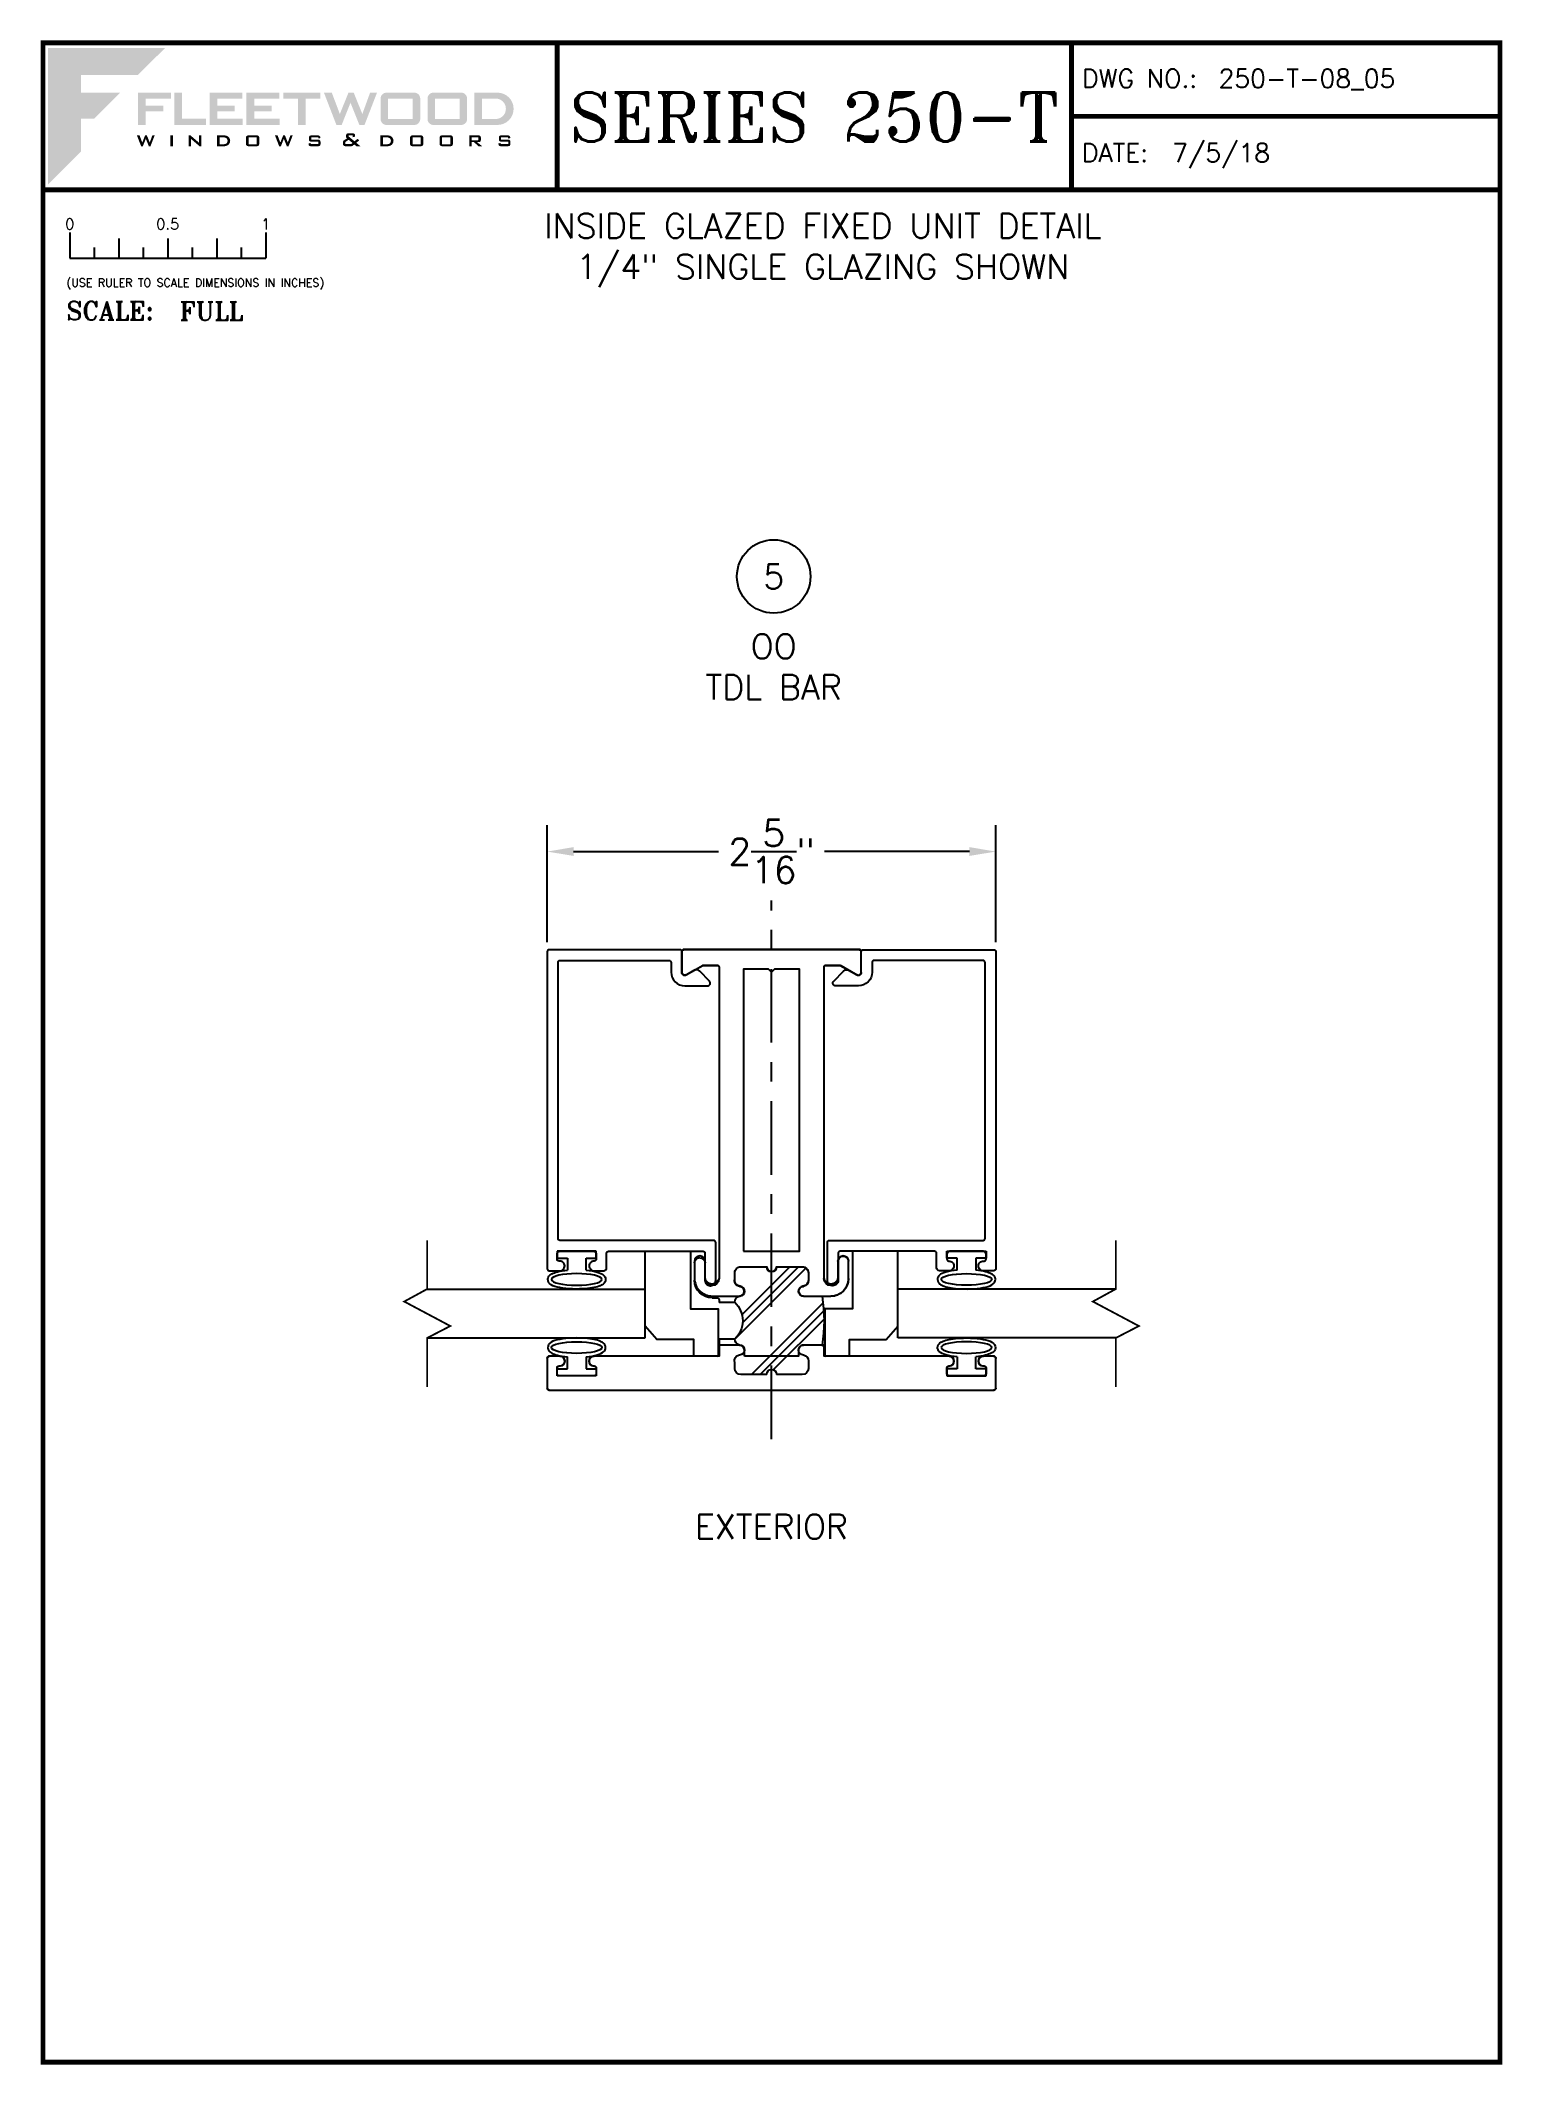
# Paper-space layout 'DETAIL 5' of a CAD drawing. Extents: x 0.3 to 7.8, y 0.1 to 10.4.
# The model-space entities are those that its viewports show. They can reach past a viewport. Long polylines and large blocks are cut down to what shows.
import ezdxf
from ezdxf.enums import TextEntityAlignment as Align

# ---------------------------------------------------------------- set-up
doc = ezdxf.new("R2010")
doc.units = 0
doc.header["$MEASUREMENT"] = 0
doc.linetypes.add('CENTER2', pattern=[1.125, 0.75, -0.125, 0.125, -0.125])
doc.layers.get('0').update_dxf_attribs({"linetype": 'CONTINUOUS'})
doc.layers.get('Defpoints').update_dxf_attribs({"linetype": 'CONTINUOUS'})
for name, color, linetype in [('CENTERLINE', 40, 'CENTER2'), ('DIM', 7, 'CONTINUOUS'), ('FRAME', 1, 'CONTINUOUS'), ('GLASS', 7, 'CONTINUOUS'), ('MISC', 7, 'CONTINUOUS'), ('TEXT', 7, 'CONTINUOUS'), ('TITLE-BLOCK', 7, 'CONTINUOUS')]:
    doc.layers.add(name, color=color, linetype=linetype)
doc.layers.add('VP', color=40, linetype='CONTINUOUS', plot=False)
doc.layers.get('VP').off()
doc.styles.add('ROMANS', font='romans')
doc.styles.add('ROMANT', font='romant')
doc.styles.add('SIMPLEX-094', font='simplex.shx', dxfattribs={"height": 0.094})
doc.styles.get("Standard").update_dxf_attribs({"font": 'simplex.shx'})
doc.dimstyles.new('FULL SCALE', dxfattribs={"dimscale": 0.75, "dimtxt": 0.18, "dimasz": 0.18, "dimexe": 0.18, "dimexo": 0.0625, "dimgap": 0.09, "dimtad": 0, "dimtih": 1, "dimtoh": 1, "dimdec": 4, "dimzin": 0, "dimdsep": 46, "dimlunit": 4, "dimtxsty": 'Standard', "dimcen": 0.09, "dimadec": 0, "dimazin": 0, "dimtfac": 1, "dimtdec": 4, "dimtofl": 0, "dimtmove": 0, "dimatfit": 3, "dimfxl": 0, "dimtolj": 1, "dimtzin": 0, "dimarcsym": 0})

# ---------------------------------------------------------------- blocks, each defined once
blk = doc.blocks.new('*D46')
at = {"layer": 'Defpoints', "color": 0}
for p in [(5.177, 6.307), (2.887, 5.797), (5.177, 5.797)]:
    blk.add_point(p, dxfattribs=at)
at = {"layer": 'DIM', "color": 0, "lineweight": -2}
for p, q in [((2.887, 5.844), (2.887, 6.442)), ((5.177, 5.844), (5.177, 6.442)), ((3.022, 6.307), (3.762, 6.307)), ((5.042, 6.307), (4.302, 6.307))]:
    blk.add_line(p, q, dxfattribs=at)
at = {"layer": 'DIM', "color": 0}
for points in [[(3.022, 6.33), (3.022, 6.285), (2.887, 6.307)], [(5.042, 6.33), (5.042, 6.285), (5.177, 6.307)]]:
    blk.add_solid(points, dxfattribs=at)
at = {"layer": 'DIM', "color": 0, "insert": (4.032, 6.307), "char_height": 0.135, "attachment_point": 5}
blk.add_mtext('\\A1;2{\\H1.000000x;\\S5/16;}"', dxfattribs=at)
blk = doc.blocks.new('Fleetwood_Logo_6-10-15')
h = blk.add_hatch(color=154)
h.dxf.hatch_style = 1
h.paths.add_polyline_path([(0.2526, -0.0017), (0.0019, -0.0017), (0.0019, -0.2942), (0.0725, -0.2236), (0.0725, -0.1535), (0.1007, -0.1535), (0.1567, -0.0976), (0.0725, -0.0976), (0.0725, -0.0596), (0.1946, -0.0596)])
h = blk.add_hatch(color=251)
h.dxf.hatch_style = 1
h.paths.add_polyline_path([(0.2487, -0.1256), (0.2112, -0.1256), (0.2112, -0.1102), (0.2647, -0.1102), (0.2647, -0.0976), (0.1946, -0.0976), (0.1946, -0.1667), (0.2112, -0.1667), (0.2112, -0.1377), (0.2487, -0.1377)])
h = blk.add_hatch(color=251)
h.dxf.hatch_style = 1
h.paths.add_polyline_path([(0.2886, -0.0976), (0.272, -0.0976), (0.272, -0.1667), (0.3401, -0.1667), (0.3401, -0.1535), (0.2886, -0.1535)])
h = blk.add_hatch(color=251)
h.dxf.hatch_style = 1
h.paths.add_polyline_path([(0.4175, -0.0976), (0.3474, -0.0976), (0.3474, -0.1667), (0.4185, -0.1667), (0.4185, -0.1534), (0.364, -0.1534), (0.364, -0.1377), (0.4015, -0.1377), (0.4015, -0.1256), (0.364, -0.1256), (0.364, -0.1102), (0.4175, -0.1102)])
h = blk.add_hatch(color=251)
h.dxf.hatch_style = 1
h.paths.add_polyline_path([(0.4965, -0.0976), (0.4264, -0.0976), (0.4264, -0.1667), (0.4975, -0.1667), (0.4975, -0.1534), (0.443, -0.1534), (0.443, -0.1377), (0.4804, -0.1377), (0.4804, -0.1256), (0.443, -0.1256), (0.443, -0.1102), (0.4965, -0.1102)])
h = blk.add_hatch(color=251)
h.dxf.hatch_style = 1
h.paths.add_polyline_path([(0.5842, -0.0976), (0.5054, -0.0976), (0.5054, -0.1102), (0.5365, -0.1102), (0.5365, -0.1667), (0.5531, -0.1667), (0.5531, -0.1102), (0.5842, -0.1102)])
h = blk.add_hatch(color=251)
h.dxf.hatch_style = 1
h.paths.add_polyline_path([(0.6089, -0.0976), (0.5921, -0.0976), (0.6188, -0.1667), (0.63, -0.1667), (0.6489, -0.1192), (0.6679, -0.1667), (0.6789, -0.1667), (0.7056, -0.0976), (0.6908, -0.0976), (0.6742, -0.1433), (0.6558, -0.0976), (0.6446, -0.0976), (0.6261, -0.1433)])
h = blk.add_hatch(color=251)
h.dxf.hatch_style = 1
h.paths.add_polyline_path([(0.7853, -0.0976), (0.726, -0.0976, 0.414214), (0.7133, -0.1102), (0.7133, -0.154, 0.414214), (0.726, -0.1667), (0.7853, -0.1667, 0.414214), (0.798, -0.154), (0.798, -0.1102, 0.414214)])
h.paths.add_polyline_path([(0.7819, -0.1102), (0.7819, -0.154), (0.7294, -0.154), (0.7294, -0.1102)], flags=16)
h = blk.add_hatch(color=251)
h.dxf.hatch_style = 1
h.paths.add_polyline_path([(0.8856, -0.0976), (0.8262, -0.0976, 0.414214), (0.8136, -0.1102), (0.8136, -0.154, 0.414214), (0.8262, -0.1667), (0.8856, -0.1667, 0.414214), (0.8982, -0.154), (0.8982, -0.1102, 0.414214)])
h.paths.add_polyline_path([(0.8822, -0.1102), (0.8822, -0.154), (0.8296, -0.154), (0.8296, -0.1102)], flags=16)
h = blk.add_hatch(color=251)
h.dxf.hatch_style = 1
h.paths.add_polyline_path([(0.9632, -0.0976), (0.914, -0.0976), (0.914, -0.1667), (0.9632, -0.1667, 1)])
h.paths.add_polyline_path([(0.9301, -0.1102), (0.9593, -0.1102, -1), (0.9593, -0.154), (0.9301, -0.154)], flags=16)
h = blk.add_hatch(color=7)
h.dxf.hatch_style = 1
h.paths.add_polyline_path([(0.2301, -0.1891), (0.2251, -0.1891), (0.2196, -0.2043), (0.2134, -0.1891), (0.2097, -0.1891), (0.2035, -0.2043), (0.1978, -0.1891), (0.1922, -0.1891), (0.2011, -0.2121), (0.2048, -0.2121), (0.2112, -0.1963), (0.2175, -0.2121), (0.2212, -0.2121)])
h = blk.add_hatch(color=7)
h.dxf.hatch_style = 1
h.paths.add_polyline_path([(0.2691, -0.1891), (0.2637, -0.1891), (0.2637, -0.2118), (0.2637, -0.2121), (0.2691, -0.2121)])
h = blk.add_hatch(color=7)
h.dxf.hatch_style = 1
h.paths.add_polyline_path([(0.3077, -0.1964), (0.3259, -0.2121), (0.3298, -0.2121), (0.3298, -0.1891), (0.325, -0.1891), (0.325, -0.2047), (0.3067, -0.1891), (0.3029, -0.1891), (0.3029, -0.2121), (0.3077, -0.2121)])
h = blk.add_hatch(color=7)
h.dxf.hatch_style = 1
h.paths.add_polyline_path([(0.3801, -0.1891), (0.3637, -0.1891), (0.3637, -0.2121), (0.3801, -0.2121, 1)])
h.paths.add_polyline_path([(0.3691, -0.2079), (0.3691, -0.1933), (0.3788, -0.1933, -1), (0.3788, -0.2079)], flags=16)
h = blk.add_hatch(color=7)
h.dxf.hatch_style = 1
h.paths.add_polyline_path([(0.4537, -0.2079), (0.4537, -0.1933, 0.414214), (0.4495, -0.1891), (0.4297, -0.1891, 0.414214), (0.4255, -0.1933), (0.4255, -0.2079, 0.414214), (0.4297, -0.2121), (0.4495, -0.2121, 0.414214)])
h.paths.add_polyline_path([(0.4308, -0.2079), (0.4308, -0.1933), (0.4484, -0.1933), (0.4484, -0.2079)], flags=16)
h = blk.add_hatch(color=7)
h.dxf.hatch_style = 1
h.paths.add_polyline_path([(0.5253, -0.1891), (0.5203, -0.1891), (0.5148, -0.2043), (0.5087, -0.1891), (0.5049, -0.1891), (0.4988, -0.2043), (0.493, -0.1891), (0.4874, -0.1891), (0.4963, -0.2121), (0.5001, -0.2121), (0.5064, -0.1963), (0.5127, -0.2121), (0.5164, -0.2121)])
h = blk.add_hatch(color=7)
h.dxf.hatch_style = 1
h.paths.add_polyline_path([(0.5801, -0.1891), (0.5643, -0.1891, 0.414214), (0.56, -0.1933), (0.56, -0.1981, 0.414214), (0.5643, -0.2024), (0.58, -0.2024), (0.58, -0.2078), (0.5637, -0.2078), (0.5637, -0.2052), (0.5591, -0.2062), (0.5591, -0.2078, 0.414214), (0.5634, -0.2121), (0.5805, -0.2121, 0.414214), (0.5848, -0.2078), (0.5848, -0.2024, 0.414214), (0.5805, -0.1982), (0.5648, -0.1982), (0.5648, -0.193), (0.5798, -0.193), (0.5798, -0.1958), (0.5843, -0.1948), (0.5843, -0.1933, 0.414214)])
h = blk.add_hatch(color=7)
h.dxf.hatch_style = 1
h.paths.add_polyline_path([(0.645, -0.1913, -0.222262), (0.6447, -0.1906), (0.6447, -0.1892), (0.6535, -0.1892), (0.6535, -0.193), (0.6587, -0.1918), (0.6587, -0.189, 0.414214), (0.6544, -0.1847), (0.6437, -0.1847, 0.414214), (0.6394, -0.189), (0.6394, -0.1922, 0.222262), (0.6407, -0.1948), (0.6415, -0.1955), (0.6345, -0.1998, 0.260684), (0.6329, -0.2027), (0.6329, -0.2078, 0.414214), (0.6372, -0.2121), (0.6514, -0.2121, 0.17577), (0.6536, -0.2113), (0.657, -0.2085), (0.6614, -0.2121), (0.6699, -0.2121), (0.6613, -0.2049), (0.6676, -0.1997), (0.6637, -0.1964), (0.6574, -0.2017)])
h.paths.add_polyline_path([(0.6532, -0.2052), (0.6509, -0.2072, -0.17577), (0.6502, -0.2074), (0.6382, -0.2074), (0.6382, -0.2033, -0.260684), (0.6387, -0.2025), (0.6451, -0.1985)], flags=16)
h = blk.add_hatch(color=7)
h.dxf.hatch_style = 1
h.paths.add_polyline_path([(0.7294, -0.1891), (0.713, -0.1891), (0.713, -0.2121), (0.7294, -0.2121, 1)])
h.paths.add_polyline_path([(0.7184, -0.2079), (0.7184, -0.1933), (0.7281, -0.1933, -1), (0.7281, -0.2079)], flags=16)
h = blk.add_hatch(color=7)
h.dxf.hatch_style = 1
h.paths.add_polyline_path([(0.8045, -0.2079), (0.8045, -0.1933, 0.414214), (0.8003, -0.1891), (0.7805, -0.1891, 0.414214), (0.7763, -0.1933), (0.7763, -0.2079, 0.414214), (0.7805, -0.2121), (0.8003, -0.2121, 0.414214)])
h.paths.add_polyline_path([(0.7816, -0.2079), (0.7816, -0.1933), (0.7992, -0.1933), (0.7992, -0.2079)], flags=16)
h = blk.add_hatch(color=7)
h.dxf.hatch_style = 1
h.paths.add_polyline_path([(0.8678, -0.2079), (0.8678, -0.1933, 0.414214), (0.8636, -0.1891), (0.8438, -0.1891, 0.414214), (0.8396, -0.1933), (0.8396, -0.2079, 0.414214), (0.8438, -0.2121), (0.8636, -0.2121, 0.414214)])
h.paths.add_polyline_path([(0.8449, -0.2079), (0.8449, -0.1933), (0.8624, -0.1933), (0.8624, -0.2079)], flags=16)
h = blk.add_hatch(color=7)
h.dxf.hatch_style = 1
h.paths.add_polyline_path([(0.9277, -0.1993), (0.9277, -0.1933, 0.414214), (0.9235, -0.1891), (0.9028, -0.1891), (0.9028, -0.2121), (0.9082, -0.2121), (0.9082, -0.2035), (0.9131, -0.2035), (0.9224, -0.2121), (0.9303, -0.2121), (0.9197, -0.2035), (0.9235, -0.2035, 0.414214)])
h.paths.add_polyline_path([(0.9082, -0.1993), (0.9082, -0.1933), (0.9214, -0.1933, -0.414214), (0.9224, -0.1943), (0.9224, -0.1983, -0.414214), (0.9214, -0.1993)], flags=16)
h = blk.add_hatch(color=7)
h.dxf.hatch_style = 1
h.paths.add_polyline_path([(0.9867, -0.1982), (0.971, -0.1982), (0.971, -0.193), (0.9859, -0.193), (0.9859, -0.1958), (0.9905, -0.1948), (0.9905, -0.1933, 0.414214), (0.9863, -0.1891), (0.9705, -0.1891, 0.414214), (0.9662, -0.1933), (0.9662, -0.1981, 0.414214), (0.9705, -0.2024), (0.9862, -0.2024), (0.9862, -0.2078), (0.9699, -0.2078), (0.9699, -0.2052), (0.9653, -0.2062), (0.9653, -0.2078, 0.414214), (0.9696, -0.2121), (0.9867, -0.2121, 0.414214), (0.991, -0.2078), (0.991, -0.2024, 0.414214)])
blk = doc.blocks.new('A-SIZE_P')
at = {"const_width": 0.025}
blk.add_lwpolyline([(0.313, 0.125), (7.751, 0.125), (7.751, 10.437), (0.313, 10.437)], close=True, dxfattribs=at)
for points in [[(2.938, 10.437), (2.938, 9.687)], [(5.563, 10.437), (5.563, 9.687)], [(5.563, 10.062), (7.751, 10.062)], [(0.313, 9.687), (7.751, 9.687)]]:
    blk.add_lwpolyline(points, dxfattribs=at)
at = {"xscale": 2.387023416083395, "yscale": 2.387023416083395, "zscale": 2.387023416083395}
blk.add_blockref('Fleetwood_Logo_6-10-15', (0.334, 10.416), dxfattribs=at)
for s, style, p in [('DWG NO.:', 'SIMPLEX-094', (5.617, 10.209)), ('DATE:', 'SIMPLEX-094', (5.616, 9.829)), ('SCALE:', 'ROMANT', (0.433, 9.022))]:
    blk.add_text(s, height=0.094, dxfattribs=dict(style=style)).set_placement(p)
for tag, p, style in [('DWG_NO', (6.346, 10.209), 'SIMPLEX-094'), ('DATE', (6.077, 9.829), 'SIMPLEX-094'), ('SCALE', (1.011, 9.02), 'ROMANT')]:
    blk.add_attdef(tag, p, '', height=0.094, dxfattribs=dict(style=style))
for tag, height, style, width, p, p2 in [('DWG_NO_F', 0.094, 'SIMPLEX-094', 1.745692, (6.347, 10.209), (7.683, 10.209)), ('PRODUCT', 0.25, 'ROMANT', 1.390728, (3.001, 9.934), (5.5, 9.934))]:
    blk.add_attdef(tag, text='', height=height, dxfattribs=dict(style=style, width=width)).set_placement(p, p2, align=Align.FIT)
blk = doc.blocks.new('Full')
for p, q in [((0.137, -0.219), (0.137, -0.35)), ((0.262, -0.294), (0.262, -0.35)), ((0.387, -0.249), (0.387, -0.35)), ((0.512, -0.294), (0.512, -0.35)), ((0.637, -0.249), (0.637, -0.35)), ((0.762, -0.294), (0.762, -0.35)), ((0.887, -0.249), (0.887, -0.35)), ((1.012, -0.294), (1.012, -0.35)), ((1.137, -0.219), (1.137, -0.35)), ((0.137, -0.35), (1.137, -0.35))]:
    blk.add_line(p, q)
for s, p in [('0', (0.137, -0.219)), ('0.5', (0.637, -0.219)), ('1', (1.137, -0.219))]:
    blk.add_text(s, height=0.055).set_placement(p, align=Align.BOTTOM_CENTER)
at = {"style": 'ROMANS'}
blk.add_text('(USE RULER TO SCALE DIMENSIONS IN INCHES)', height=0.04115, dxfattribs=at).set_placement((0.12, -0.495))
blk = doc.blocks.new('05P01-T-BAR')
h = blk.add_hatch()
h.set_pattern_fill('PLAST', angle=225, style=0)
h.paths.add_polyline_path([(0.006, 1.12, -0.414214), (-0.018, 1.145, -0.414214), (0.006, 1.17), (0.006, 1.302, 0.414214), (-0.024, 1.333), (-0.054, 1.333, 0.448856), (-0.093, 1.308, -1), (-0.143, 1.308, 0.363634), (-0.174, 1.333, -0.437775), (-0.362, 1.333, 0.363634), (-0.394, 1.308, -1), (-0.443, 1.308, 0.448856), (-0.483, 1.333), (-0.513, 1.333, 0.414214), (-0.543, 1.302), (-0.543, 1.17, -0.414214), (-0.518, 1.145, -0.414214), (-0.543, 1.12), (-0.543, 0.988, 0.414214), (-0.513, 0.957), (-0.483, 0.957), (-0.473, 0.957, 0.352985), (-0.443, 0.982, -1), (-0.394, 0.982), (-0.394, 0.887, 0.081165), (-0.143, 0.887), (-0.143, 0.982, -1), (-0.093, 0.982, 0.352985), (-0.064, 0.957), (-0.054, 0.957), (-0.024, 0.957, 0.414214), (0.006, 0.988)])
for p, q in [((-0.087, 2.226), (-0.087, 2.28)), ((-0.076, 2.29), (0.076, 2.29)), ((0.086, 2.28), (0.086, 0.01)), ((-0.061, 2.201), (-0.062, 2.201)), ((-0.037, 2.23), (-0.037, 2.226)), ((0.003, 2.24), (-0.027, 2.24)), ((0.013, 2.05), (0.013, 2.23)), ((-0.062, 2.076), (-0.061, 2.076)), ((-0.087, 1.423), (-0.087, 2.051)), ((-0.037, 2.051), (-0.037, 2.05)), ((-0.027, 2.04), (0.003, 2.04)), ((-2.163, 0.697), (-2.163, 1.593)), ((-2.153, 1.603), (-2.047, 1.603)), ((-2.035, 1.581), (-2.083, 1.496)), ((-2.083, 1.496), (-2.083, 1.423)), ((-0.59, 1.511), (-0.59, 1.512)), ((-0.564, 1.538), (-0.475, 1.538)), ((-0.483, 1.484), (-0.563, 1.484)), ((-0.447, 1.449), (-0.447, 1.449)), ((-0.385, 1.448), (-0.385, 1.423)), ((-2.073, 1.413), (-0.483, 1.413)), ((-0.375, 1.413), (-0.362, 1.413)), ((-0.362, 1.333), (-0.362, 1.413)), ((-0.174, 1.333), (-0.174, 1.413)), ((-0.174, 1.413), (-0.096, 1.413)), ((-0.543, 1.302), (-0.543, 1.17)), ((-0.483, 1.333), (-0.513, 1.333)), ((-0.024, 1.333), (-0.054, 1.333)), ((0.006, 1.17), (0.006, 1.302)), ((-0.543, 1.12), (-0.543, 0.988)), ((0.006, 0.988), (0.006, 1.12)), ((-0.513, 0.957), (-0.483, 0.957)), ((-0.483, 0.957), (-0.474, 0.957)), ((-0.394, 0.982), (-0.394, 0.842)), ((-0.143, 0.887), (-0.143, 0.982)), ((-0.062, 0.957), (-0.054, 0.957)), ((-0.054, 0.957), (-0.024, 0.957)), ((-2.083, 0.867), (-2.083, 0.794)), ((-0.483, 0.877), (-2.073, 0.877)), ((-0.447, 0.841), (-0.447, 0.842)), ((-0.096, 0.877), (-0.133, 0.877)), ((-0.087, 0.239), (-0.087, 0.867)), ((-2.083, 0.794), (-2.035, 0.71)), ((-0.598, 0.779), (-0.598, 0.779)), ((-0.484, 0.752), (-0.572, 0.752)), ((-0.571, 0.806), (-0.483, 0.806)), ((-2.047, 0.687), (-2.153, 0.687)), ((-0.061, 0.214), (-0.062, 0.214)), ((-0.037, 0.24), (-0.037, 0.239)), ((0.003, 0.25), (-0.027, 0.25)), ((0.013, 0.06), (0.013, 0.24)), ((-0.087, 0.01), (-0.087, 0.064)), ((0.076, 0), (-0.076, 0)), ((-0.062, 0.089), (-0.061, 0.089)), ((-0.037, 0.064), (-0.037, 0.06)), ((-0.027, 0.05), (0.003, 0.05))]:
    blk.add_line(p, q)
blk.add_lwpolyline([(-0.623, 1.288), (-0.623, 1.002), (-2.063, 1.002), (-2.063, 1.13), (-2.048, 1.145), (-2.063, 1.16), (-2.063, 1.288)], close=True)
for centre, radius, start, end in [((-0.076, 2.28), 0.01, 90, 180), ((0.076, 2.28), 0.01, 0, 90), ((-0.062, 2.226), 0.0249, 180, 270), ((-0.061, 2.226), 0.0249, 270, 360), ((-0.027, 2.23), 0.01, 90, 180), ((0.003, 2.23), 0.01, 0, 90), ((-0.062, 2.051), 0.0249, 90, 180), ((-0.061, 2.051), 0.0249, 360, 90), ((-0.027, 2.05), 0.01, 180, 270), ((0.003, 2.05), 0.01, 270, 0), ((-2.153, 1.593), 0.01, 90, 180), ((-2.047, 1.588), 0.015, 330, 90), ((-0.564, 1.512), 0.0265, 90, 180), ((-0.563, 1.511), 0.027, 180, 270), ((-0.483, 1.449), 0.0355, 270, 0), ((-0.483, 1.449), 0.035, 0, 90), ((-0.475, 1.448), 0.09, 0, 90), ((-2.073, 1.423), 0.01, 180, 270), ((-0.375, 1.423), 0.01, 180, 270), ((-0.096, 1.423), 0.01, 270, 0), ((-0.513, 1.302), 0.031, 90, 180), ((-0.474, 1.303), 0.031, 8.9927, 105.6855), ((-0.418, 1.308), 0.025, 180, 0), ((-0.363, 1.302), 0.031, 88.9185, 168.8505), ((-0.174, 1.302), 0.031, 11.1495, 91.0815), ((-0.118, 1.308), 0.025, 180, 0), ((-0.063, 1.303), 0.031, 74.3145, 171.0073), ((-0.024, 1.302), 0.031, 0, 90), ((-0.543, 1.145), 0.025, 0, 90), ((-0.543, 1.145), 0.025, 270, 360), ((0.006, 1.145), 0.025, 90, 180), ((0.006, 1.145), 0.025, 180, 270), ((-0.513, 0.988), 0.031, 180, 270), ((-0.474, 0.988), 0.031, 268.9185, 348.8505), ((-0.418, 0.982), 0.025, 0, 180), ((-0.118, 0.982), 0.025, 0, 180), ((-0.063, 0.988), 0.031, 191.1495, 271.0815), ((-0.024, 0.988), 0.031, 270, 0), ((-2.073, 0.867), 0.01, 90, 180), ((-0.483, 0.842), 0.0355, 0, 90), ((-0.484, 0.842), 0.09, 270, 360), ((-0.483, 0.841), 0.035, 270, 0), ((-0.133, 0.887), 0.01, 180, 270), ((-0.096, 0.867), 0.01, 0, 90), ((-0.571, 0.779), 0.027, 90, 180), ((-0.572, 0.779), 0.0265, 180, 270), ((-2.153, 0.697), 0.01, 180, 270), ((-2.047, 0.702), 0.015, 270, 30), ((-0.062, 0.239), 0.0249, 180, 270), ((-0.061, 0.239), 0.0249, 270, 0), ((-0.027, 0.24), 0.01, 90, 180), ((0.003, 0.24), 0.01, 0, 90), ((-0.062, 0.064), 0.0249, 90, 180), ((-0.076, 0.01), 0.01, 180, 270), ((-0.061, 0.064), 0.0249, 0, 90), ((-0.027, 0.06), 0.01, 180, 270), ((0.003, 0.06), 0.01, 270, 360), ((0.076, 0.01), 0.01, 270, 0)]:
    blk.add_arc(centre, radius, start, end)
at = {"color": 7}
for centre, radius, start, end in [((-0.268, 1.42), 0.128, 222.7148, 317.2852), ((-0.268, 1.652), 0.775, 260.7195, 279.2805)]:
    blk.add_arc(centre, radius, start, end, dxfattribs=at)
blk = doc.blocks.new('05P05-.25in_GLASS_STOP')
for p, q in [((-0.588, 0.25), (-0.623, 0.25)), ((-0.623, 0.25), (-0.623, 0.05)), ((-0.588, 0.198), (-0.588, 0.25)), ((-0.022, 0.198), (-0.022, 0.25)), ((-0.022, 0.25), (0.013, 0.25)), ((0.013, 0.25), (0.013, 0.05)), ((-0.526, 0.198), (-0.588, 0.198)), ((-0.084, 0.198), (-0.022, 0.198)), ((-0.623, 0.05), (-0.588, 0.05)), ((-0.588, 0.05), (-0.588, 0.103)), ((-0.588, 0.103), (-0.526, 0.103)), ((-0.022, 0.103), (-0.084, 0.103)), ((-0.022, 0.05), (-0.022, 0.103)), ((0.013, 0.05), (-0.022, 0.05))]:
    blk.add_line(p, q)
blk.add_lwpolyline([(-2.048, 0.632, 0.414214), (-1.978, 0.702), (-1.978, 0.817, 0.668179), (-2.003, 0.828), (-2.053, 0.778, 0.339454), (-2.057, 0.748), (-2.035, 0.71, -0.57735), (-2.048, 0.687), (-2.153, 0.687, 0.414214), (-2.163, 0.677), (-2.163, 0.01, 0.414214), (-2.153, 0), (-0.533, 0, 0.414214), (-0.523, 0.01), (-0.523, 0.064, 0.414214), (-0.548, 0.089), (-0.549, 0.089, 0.414214), (-0.573, 0.064), (-0.573, 0.06, -0.414214), (-0.583, 0.05), (-0.608, 0.05, -0.414214), (-0.623, 0.065), (-0.623, 0.235, -0.414214), (-0.608, 0.25), (-0.583, 0.25, -0.414214), (-0.573, 0.24), (-0.573, 0.239, 0.414214), (-0.549, 0.214), (-0.548, 0.214, 0.414214), (-0.523, 0.239), (-0.523, 0.288, 0.414214), (-0.538, 0.303), (-0.613, 0.303, -0.414214), (-0.623, 0.313), (-0.623, 0.795, -0.414214), (-0.613, 0.805), (-0.474, 0.805, 0.414214), (-0.447, 0.832), (-0.447, 0.833, 0.414214), (-0.474, 0.86), (-0.668, 0.86, 0.414214), (-0.678, 0.85), (-0.678, 0.065, -0.414214), (-0.688, 0.055), (-2.098, 0.055, -0.414214), (-2.108, 0.065), (-2.108, 0.622, -0.414214), (-2.098, 0.632)], format="xyb", close=True)
at = {"extrusion": (0, 0, -1)}
blk.add_ellipse((-0.479, 0.15), major_axis=(0, 0.129), ratio=0.232303, dxfattribs=at)
blk.add_ellipse((-0.131, 0.15), major_axis=(0, 0.129), ratio=0.232303)
for points in [[(-0.526, 0.198), (-0.524, 0.219), (-0.521, 0.239), (-0.512, 0.269), (-0.508, 0.28), (-0.495, 0.294), (-0.487, 0.298), (-0.479, 0.298), (-0.468, 0.298), (-0.46, 0.292), (-0.451, 0.279), (-0.447, 0.272), (-0.437, 0.244), (-0.433, 0.215), (-0.428, 0.136), (-0.432, 0.085), (-0.444, 0.034), (-0.448, 0.022), (-0.464, 0.005), (-0.478, 0), (-0.499, 0.008), (-0.504, 0.016), (-0.512, 0.032), (-0.515, 0.041), (-0.522, 0.067), (-0.524, 0.084), (-0.526, 0.103)], [(-0.084, 0.198), (-0.086, 0.219), (-0.089, 0.239), (-0.098, 0.269), (-0.102, 0.28), (-0.115, 0.294), (-0.123, 0.298), (-0.131, 0.298), (-0.142, 0.298), (-0.15, 0.292), (-0.159, 0.279), (-0.163, 0.272), (-0.173, 0.244), (-0.177, 0.215), (-0.182, 0.136), (-0.178, 0.085), (-0.166, 0.034), (-0.162, 0.022), (-0.146, 0.005), (-0.132, 0), (-0.111, 0.008), (-0.106, 0.016), (-0.098, 0.032), (-0.095, 0.041), (-0.088, 0.067), (-0.086, 0.084), (-0.084, 0.103)]]:
    blk.add_open_spline(points, degree=3, knots=[5.075676, 5.075676, 5.075676, 5.075676, 5.596595, 5.596595, 6.055763, 6.055763, 6.283185, 6.283185, 6.283185, 6.572914, 6.572914, 6.862642, 6.862642, 7.608886, 7.608886, 8.676451, 8.676451, 9.18434, 9.18434, 9.518242, 9.518242, 9.852144, 9.852144, 10.186046, 10.186046, 10.631436, 10.631436, 10.631436, 10.631436])

msp = doc.modelspace()

# ---------------------------------------------------------------- linework, layer by layer
at = {"layer": 'CENTERLINE', "ltscale": 0.5}
msp.add_line((12.953, 9.339), (12.953, 12.089), dxfattribs=at)
at = {"layer": 'FRAME'}
for points in [[(12.685, 11.749), (12.685, 10.161, -0.859155), (12.614, 10.161), (12.614, 10.247, 1), (12.56, 10.247), (12.56, 10.159, 0.414214), (12.65, 10.069), (12.791, 10.069, 0.888834), (12.792, 10.119, -0.377258), (12.765, 10.149), (12.765, 10.188, -0.414214), (12.796, 10.219), (12.928, 10.219, 1), (12.978, 10.219), (13.11, 10.219, -0.414214), (13.141, 10.188), (13.141, 10.15, -0.383109), (13.113, 10.119, 0.947712), (13.116, 10.069), (13.256, 10.069, 0.414214), (13.346, 10.159), (13.346, 10.247, 1), (13.292, 10.247), (13.292, 10.161, -0.859155), (13.221, 10.161), (13.221, 11.749, -0.414214), (13.231, 11.759), (13.301, 11.759, -0.131652), (13.306, 11.758), (13.388, 11.71, 0.577353), (13.411, 11.723), (13.411, 11.829, 0.414214), (13.401, 11.839), (12.505, 11.839, 0.414214), (12.495, 11.829), (12.495, 11.723, 0.577353), (12.517, 11.71), (12.6, 11.758, -0.131652), (12.605, 11.759), (12.675, 11.759, -0.414214)], [(12.814, 9.762), (12.814, 9.794, 0.386045), (12.791, 9.819), (12.685, 9.819), (12.685, 9.762), (12.235, 9.762), (12.047, 9.762, 1.014391), (12.047, 9.712, -0.422608), (12.058, 9.702), (12.058, 9.672, -0.414214), (12.048, 9.662), (11.868, 9.662, -0.414214), (11.858, 9.672), (11.858, 9.702, -0.448172), (11.869, 9.712, 1.058973), (11.872, 9.762), (11.818, 9.762, 0.414214), (11.808, 9.752), (11.808, 9.599, 0.414214), (11.818, 9.589), (14.088, 9.589, 0.414214), (14.098, 9.599), (14.098, 9.752, 0.414214), (14.088, 9.762), (14.034, 9.762, 1.058973), (14.037, 9.712, -0.448172), (14.048, 9.702), (14.048, 9.672, -0.414214), (14.038, 9.662), (13.858, 9.662, -0.414214), (13.848, 9.672), (13.848, 9.702, -0.422608), (13.858, 9.712, 1.014391), (13.859, 9.762), (13.671, 9.762), (13.221, 9.762), (13.221, 9.819), (13.116, 9.819, 0.430017), (13.091, 9.793), (13.091, 9.762)]]:
    msp.add_lwpolyline(points, format="xyb", close=True, dxfattribs=at)
at = {"layer": 'GLASS', "color": 7, "linetype": 'Continuous'}
for p, q in [((11.195, 10.105), (12.308, 10.105)), ((14.71, 10.105), (13.598, 10.105)), ((11.195, 9.855), (12.308, 9.855)), ((14.71, 9.855), (13.598, 9.855))]:
    msp.add_line(p, q, dxfattribs=at)
at = {"layer": 'MISC'}
for p, q in [((12.308, 9.855), (12.308, 10.104)), ((13.598, 9.855), (13.598, 10.104))]:
    msp.add_line(p, q, dxfattribs=at)
at = {"layer": 'MISC', "const_width": 0.0094}
for points in [[(11.195, 10.354), (11.195, 10.105), (11.078, 10.041), (11.313, 9.916), (11.195, 9.855), (11.195, 9.604)], [(14.71, 10.354), (14.71, 10.105), (14.593, 10.041), (14.828, 9.916), (14.71, 9.855), (14.71, 9.604)]]:
    msp.add_lwpolyline(points, dxfattribs=at)
at = {"layer": 'MISC', "linetype": 'Continuous'}
for points in [[(12.556, 9.762), (12.556, 9.762), (12.556, 9.847), (12.367, 9.847), (12.308, 9.916), (12.308, 10.298), (12.539, 10.298), (12.539, 10.004), (12.681, 10.004), (12.681, 9.762)], [(13.35, 9.762), (13.35, 9.762), (13.35, 9.847), (13.538, 9.847), (13.598, 9.916), (13.598, 10.298), (13.366, 10.298), (13.366, 10.004), (13.225, 10.004), (13.225, 9.762)]]:
    msp.add_lwpolyline(points, dxfattribs=at)

# ---------------------------------------------------------------- block references
at = {"layer": 'FRAME', "rotation": 270}
msp.add_blockref('05P05-.25in_GLASS_STOP', (11.808, 9.675), dxfattribs=at)
at = {"layer": 'FRAME', "xscale": -1, "rotation": 90}
for name in ['05P01-T-BAR', '05P05-.25in_GLASS_STOP']:
    msp.add_blockref(name, (14.098, 9.675), dxfattribs=at)

psp = doc.layouts.new('DETAIL 5')

# ---------------------------------------------------------------- linework, layer by layer
at = {"layer": 'MISC'}
psp.add_circle((4.0433, 7.71229), 0.1875, dxfattribs=at)

# ---------------------------------------------------------------- block references
at = {"layer": 'TITLE-BLOCK'}
ref = psp.add_blockref('A-SIZE_P', (0, 0), dxfattribs=at)
ref.add_attrib('DATE', '7/5/18', (6.07741, 9.82884), dxfattribs={"layer": '0', "height": 0.094, "style": 'SIMPLEX-094'})
ref.add_attrib('SCALE', 'FULL', (1.01101, 9.02035), dxfattribs={"layer": '0', "height": 0.094, "style": 'ROMANT'})
ref.add_attrib('PRODUCT', 'SERIES 250-T', dxfattribs={"layer": '0', "height": 0.25, "style": 'ROMANT', "width": 0.875}).set_placement((3.0005, 9.93352), (5.5005, 9.93352), align=Align.FIT)
ref.add_attrib('DWG_NO', '250-T-08_05', (6.31409, 10.20879), dxfattribs={"layer": '0', "height": 0.094, "style": 'SIMPLEX-094'})
psp.add_blockref('Full', (0.313, 9.687), dxfattribs=at)

# ---------------------------------------------------------------- texts
at = {"layer": 'TEXT', "char_height": 0.125, "attachment_point": 5}
for s, insert, width in [('INSIDE GLAZED FIXED UNIT DETAIL\\P1/4" SINGLE GLAZING SHOWN', (4.29411, 9.37759), 4.4159713), ('5', (4.0433, 7.71229), 0.4605556), ('\\POO\\PTDL BAR', (4.0433, 7.35547), 1.725675), ('EXTERIOR', (4.032, 2.85946), 2.725675)]:
    psp.add_mtext(s, dxfattribs=dict(at, insert=insert, width=width))

# ---------------------------------------------------------------- dimensions: what is measured, and where the dimension line sits
at = {"layer": 'DIM'}
dim = psp.add_linear_dim(base=(5.177, 6.30706), p1=(2.887, 5.79706), p2=(5.177, 5.79706), dimstyle='FULL SCALE', override={"dimlfac": -1}, dxfattribs=at)
dim.commit()
dim.dimension.update_dxf_attribs({"geometry": '*D46', "text_midpoint": (4.032, 6.30706), "dimtype": 160})

# ---------------------------------------------------------------- viewports
at = {"layer": 'VP'}
psp.add_viewport(center=(4.02277, 4.68104), size=(3.98633, 3.1570478), view_center_point=(12.94342, 10.71299), view_height=3.1570477, dxfattribs=at)

doc.saveas('drawing.dxf')
